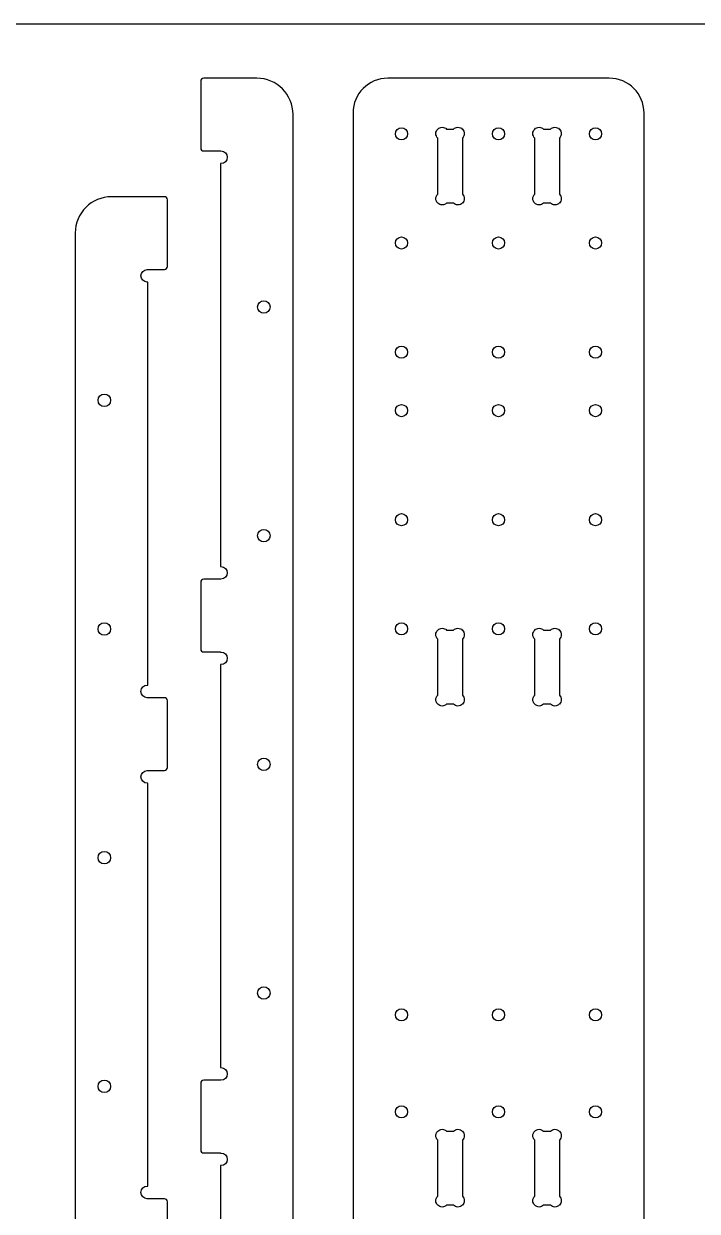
# Model space of a CAD drawing. Extents: x 0 to 4896, y 0 to 5028.
# Drawn here: x 3484 to 3837, y 4406 to 5028 of the extents above; entities that cross this region are included whole.
import ezdxf

# ---------------------------------------------------------------- set-up
doc = ezdxf.new("R2010")
doc.units = 0
doc.layers.add('Layer_1', color=7, linetype='CONTINUOUS')

msp = doc.modelspace()

# ---------------------------------------------------------------- linework, layer by layer
at = {"layer": 'Layer_1', "color": 1}
msp.add_lwpolyline([(2457.372163, 5027.708851), (4895.721448, 5027.708851), (4895.721448, 3808.559707), (2457.372163, 3808.559707), (2457.372163, 5027.708851)], dxfattribs=at)
at = {"layer": 'Layer_1', "color": 7}
for points in [[(3576.917493, 4997.601977), (3576.917493, 4962.676977)], [(3606.224436, 4999.189477), (3606.215687, 4999.189477), (3587.27152, 4999.189477), (3587.192131, 4999.189477), (3578.504993, 4999.189477), (3578.504993, 4999.189477)], [(3790.8149, 4999.176494), (3674.927372, 4999.176494), (3674.927372, 4999.176494)], [(3625.247964, 4192.748508), (3625.247964, 4980.166006)], [(3656.688761, 4980.946632), (3656.688761, 4137.948854)], [(3809.053511, 4137.948854), (3809.053511, 4980.946632)], [(3682.088761, 4973.185521), (3682.088761, 4973.185521)], [(3701.015458, 4972.533588), (3701.015458, 4972.550521), (3701.032956, 4972.550521)], [(3703.352456, 4973.494272), (3703.352456, 4973.494272)], [(3705.671984, 4972.550521), (3709.270317, 4972.550521)], [(3713.909345, 4972.550521), (3713.926842, 4972.550521), (3713.926842, 4972.533588)], [(3732.87115, 4973.185521), (3732.87115, 4973.185521)], [(3751.797819, 4972.533588), (3751.797819, 4972.550521), (3751.815317, 4972.550521)], [(3754.134845, 4973.494272), (3754.134845, 4973.494272)], [(3756.454345, 4972.550521), (3760.052678, 4972.550521)], [(3764.691706, 4972.550521), (3764.709204, 4972.550521), (3764.709204, 4972.533588)], [(3783.653511, 4973.185521), (3783.653511, 4973.185521)], [(3701.015458, 4938.411228), (3701.015458, 4949.594283), (3701.015458, 4956.676368), (3701.015458, 4960.883172), (3701.015458, 4967.859423)], [(3713.926842, 4967.859423), (3713.926842, 4960.883172), (3713.926842, 4956.676368), (3713.926842, 4949.594283), (3713.926842, 4938.411228)], [(3751.797819, 4938.411228), (3751.797819, 4949.594283), (3751.797819, 4956.676368), (3751.797819, 4960.883172), (3751.797819, 4967.859423)], [(3764.709204, 4967.859423), (3764.709204, 4960.883172), (3764.709204, 4956.676368), (3764.709204, 4949.594283), (3764.709204, 4938.411228)], [(3578.504993, 4961.089477), (3587.192131, 4961.089477), (3587.192131, 4961.054199), (3587.527298, 4961.054199)], [(3587.527298, 4954.448506), (3587.192131, 4954.448506), (3587.192131, 4743.372812), (3587.527298, 4743.372812)], [(3557.914426, 4937.100588), (3549.227288, 4937.100588), (3549.147898, 4937.100588), (3530.203732, 4937.100588), (3530.194983, 4937.100588)], [(3559.501926, 4900.588088), (3559.501926, 4935.513088)], [(3701.032956, 4933.719848), (3701.015458, 4933.719848), (3701.015458, 4933.736781)], [(3709.270317, 4933.719848), (3705.671984, 4933.719848)], [(3713.926842, 4933.736781), (3713.926842, 4933.719848), (3713.909345, 4933.719848)], [(3751.815317, 4933.719848), (3751.797819, 4933.719848), (3751.797819, 4933.736781)], [(3760.052678, 4933.719848), (3756.454345, 4933.719848)], [(3764.709204, 4933.736781), (3764.709204, 4933.719848), (3764.691706, 4933.719848)], [(3511.171455, 4918.077117), (3511.171455, 4130.659619)], [(3682.088761, 4916.035521), (3682.088761, 4916.035521)], [(3732.87115, 4916.035521), (3732.87115, 4916.035521)], [(3783.653511, 4916.035521), (3783.653511, 4916.035521)], [(3548.89212, 4898.96531), (3549.227288, 4898.96531), (3549.227288, 4899.000588), (3557.914426, 4899.000588)], [(3548.89212, 4681.283923), (3549.227288, 4681.283923), (3549.227288, 4892.359617), (3548.89212, 4892.359617)], [(3609.97277, 4882.62295), (3609.97277, 4882.62295)], [(3682.088761, 4858.885521), (3682.088761, 4858.885521)], [(3732.87115, 4858.885521), (3732.87115, 4858.885521)], [(3783.653511, 4858.885521), (3783.653511, 4858.885521)], [(3526.446648, 4827.157534), (3526.446648, 4827.157534)], [(3682.088761, 4828.229132), (3682.088761, 4828.229132)], [(3732.87115, 4828.229132), (3732.87115, 4828.229132)], [(3783.653511, 4828.229132), (3783.653511, 4828.229132)], [(3682.088761, 4771.079132), (3682.088761, 4771.079132)], [(3732.87115, 4771.079132), (3732.87115, 4771.079132)], [(3783.653511, 4771.079132), (3783.653511, 4771.079132)], [(3609.97277, 4762.837397), (3609.97277, 4762.837397)], [(3576.917493, 4735.144341), (3576.917493, 4700.219341)], [(3587.527298, 4736.767119), (3587.192131, 4736.767119), (3587.192131, 4736.731841), (3578.504993, 4736.731841)], [(3682.088761, 4713.929132), (3682.088761, 4713.929132)], [(3701.015458, 4710.075952), (3701.015458, 4710.092886), (3701.032956, 4710.092886)], [(3703.352456, 4711.036354), (3703.352456, 4711.036354)], [(3705.671984, 4710.092886), (3709.270317, 4710.092886)], [(3713.909345, 4710.092886), (3713.926842, 4710.092886), (3713.926842, 4710.075952)], [(3732.87115, 4713.929132), (3732.87115, 4713.929132)], [(3751.797819, 4710.075952), (3751.797819, 4710.092886), (3751.815317, 4710.092886)], [(3754.134845, 4711.036354), (3754.134845, 4711.036354)], [(3756.454345, 4710.092886), (3760.052678, 4710.092886)], [(3764.691706, 4710.092886), (3764.709204, 4710.092886), (3764.709204, 4710.075952)], [(3783.653511, 4713.929132), (3783.653511, 4713.929132)], [(3526.446648, 4707.36295), (3526.446648, 4707.36295)], [(3701.015458, 4675.95331), (3701.015458, 4687.136366), (3701.015458, 4694.21845), (3701.015458, 4698.425254), (3701.015458, 4705.401506)], [(3713.926842, 4705.401506), (3713.926842, 4698.425254), (3713.926842, 4694.21845), (3713.926842, 4687.136366), (3713.926842, 4675.95331)], [(3751.797819, 4675.95331), (3751.797819, 4687.136366), (3751.797819, 4694.21845), (3751.797819, 4698.425254), (3751.797819, 4705.401506)], [(3764.709204, 4705.401506), (3764.709204, 4698.425254), (3764.709204, 4694.21845), (3764.709204, 4687.136366), (3764.709204, 4675.95331)], [(3578.504993, 4698.631841), (3587.192131, 4698.631841), (3587.192131, 4698.596563), (3587.527298, 4698.596563)], [(3587.527298, 4691.999619), (3587.192131, 4691.999619), (3587.192131, 4480.923643), (3587.527298, 4480.923643)], [(3557.914426, 4674.642952), (3549.227288, 4674.642952), (3549.227288, 4674.67823), (3548.89212, 4674.67823)], [(3559.501926, 4638.130452), (3559.501926, 4673.055452)], [(3701.032956, 4671.262212), (3701.015458, 4671.262212), (3701.015458, 4671.279146)], [(3709.270317, 4671.262212), (3705.671984, 4671.262212)], [(3713.926842, 4671.279146), (3713.926842, 4671.262212), (3713.909345, 4671.262212)], [(3751.815317, 4671.262212), (3751.797819, 4671.262212), (3751.797819, 4671.279146)], [(3760.052678, 4671.262212), (3756.454345, 4671.262212)], [(3764.709204, 4671.279146), (3764.709204, 4671.262212), (3764.691706, 4671.262212)], [(3609.97277, 4643.042812), (3609.97277, 4643.042812)], [(3548.89212, 4636.507674), (3549.227288, 4636.507674), (3549.227288, 4636.542952), (3557.914426, 4636.542952)], [(3548.89212, 4418.826006), (3549.227288, 4418.826006), (3549.227288, 4629.901699), (3548.89212, 4629.901699)], [(3526.446648, 4587.577397), (3526.446648, 4587.577397)], [(3609.97277, 4523.248228), (3609.97277, 4523.248228)], [(3682.062317, 4511.752188), (3682.062317, 4511.752188)], [(3732.87115, 4511.752188), (3732.87115, 4511.752188)], [(3783.67115, 4511.752188), (3783.67115, 4511.752188)], [(3576.917493, 4472.695172), (3576.917493, 4437.770172)], [(3587.527298, 4474.31795), (3587.192131, 4474.31795), (3587.192131, 4474.282672), (3578.504993, 4474.282672)], [(3526.446648, 4467.782812), (3526.446648, 4467.782812)], [(3682.062317, 4460.952188), (3682.062317, 4460.952188)], [(3732.87115, 4460.952188), (3732.87115, 4460.952188)], [(3783.67115, 4460.952188), (3783.67115, 4460.952188)], [(3703.352456, 4448.578719), (3703.352456, 4448.578719)], [(3754.134845, 4448.578719), (3754.134845, 4448.578719)], [(3701.015458, 4447.618034), (3701.015458, 4447.634968), (3701.032956, 4447.634968)], [(3701.015458, 4413.495674), (3701.015458, 4424.67873), (3701.015458, 4431.760532), (3701.015458, 4435.967619), (3701.015458, 4442.943588)], [(3705.671984, 4447.634968), (3709.270317, 4447.634968)], [(3713.909345, 4447.634968), (3713.926842, 4447.634968), (3713.926842, 4447.618034)], [(3713.926842, 4442.943588), (3713.926842, 4435.967619), (3713.926842, 4431.760532), (3713.926842, 4424.67873), (3713.926842, 4413.495674)], [(3751.797819, 4447.618034), (3751.797819, 4447.634968), (3751.815317, 4447.634968)], [(3751.797819, 4413.495674), (3751.797819, 4424.67873), (3751.797819, 4431.760532), (3751.797819, 4435.967619), (3751.797819, 4442.943588)], [(3756.454345, 4447.634968), (3760.052678, 4447.634968)], [(3764.691706, 4447.634968), (3764.709204, 4447.634968), (3764.709204, 4447.618034)], [(3764.709204, 4442.943588), (3764.709204, 4435.967619), (3764.709204, 4431.760532), (3764.709204, 4424.67873), (3764.709204, 4413.495674)], [(3578.504993, 4436.182672), (3587.192131, 4436.182672), (3587.192131, 4436.147394), (3587.527298, 4436.147394)], [(3587.527298, 4429.541701), (3587.192131, 4429.541701), (3587.192131, 4218.466008), (3587.527298, 4218.466008)], [(3557.914426, 4412.193783), (3549.227288, 4412.193783), (3549.227288, 4412.229061), (3548.89212, 4412.229061)], [(3559.501926, 4375.681283), (3559.501926, 4410.606283)], [(3701.032956, 4408.804294), (3701.015458, 4408.804294), (3701.015458, 4408.821228)], [(3709.270317, 4408.804294), (3705.671984, 4408.804294)], [(3713.926842, 4408.821228), (3713.926842, 4408.804294), (3713.909345, 4408.804294)], [(3751.815317, 4408.804294), (3751.797819, 4408.804294), (3751.797819, 4408.821228)], [(3760.052678, 4408.804294), (3756.454345, 4408.804294)], [(3764.709204, 4408.821228), (3764.709204, 4408.804294), (3764.691706, 4408.804294)]]:
    msp.add_lwpolyline(points, dxfattribs=at)
for points in [[(3578.504993, 4999.189477), (3577.625475, 4999.189477), (3576.917464, 4998.481663), (3576.917493, 4997.601977)], [(3625.247964, 4980.166006), (3625.247907, 4990.704466), (3616.762868, 4999.189477), (3606.224436, 4999.189477)], [(3674.927372, 4999.176494), (3664.824494, 4999.176494), (3656.688761, 4991.049623), (3656.688761, 4980.946632)], [(3809.053511, 4980.946632), (3809.053511, 4991.049623), (3800.917778, 4999.176494), (3790.8149, 4999.176494)], [(3678.913761, 4970.010521), (3678.913761, 4971.763968), (3680.335258, 4973.185521), (3682.088761, 4973.185521)], [(3682.088761, 4973.185521), (3683.842264, 4973.185521), (3685.263761, 4971.763968), (3685.263761, 4970.010521)], [(3700.054153, 4970.196506), (3700.054124, 4971.111188), (3700.418614, 4971.93697), (3701.015458, 4972.533588)], [(3701.015458, 4967.859423), (3700.418614, 4968.456041), (3700.054124, 4969.281823), (3700.054153, 4970.196506)], [(3701.032956, 4972.550521), (3701.62836, 4973.137261), (3702.446748, 4973.494272), (3703.352456, 4973.494272)], [(3703.352456, 4973.494272), (3704.258248, 4973.494272), (3705.076579, 4973.137261), (3705.671984, 4972.550521)], [(3709.270317, 4972.550521), (3709.865721, 4973.137261), (3710.684109, 4973.494272), (3711.589845, 4973.494272)], [(3711.589845, 4973.494272), (3712.495298, 4973.494272), (3713.313969, 4973.136979), (3713.909345, 4972.550521)], [(3713.926842, 4972.533588), (3714.523686, 4971.93697), (3714.896981, 4971.111188), (3714.896981, 4970.196506)], [(3714.896981, 4970.196506), (3714.896981, 4969.281823), (3714.523686, 4968.456041), (3713.926842, 4967.859423)], [(3729.69615, 4970.010521), (3729.69615, 4971.763968), (3731.117647, 4973.185521), (3732.87115, 4973.185521)], [(3732.87115, 4973.185521), (3734.624653, 4973.185521), (3736.04615, 4971.763968), (3736.04615, 4970.010521)], [(3750.836486, 4970.196506), (3750.836514, 4971.111188), (3751.200976, 4971.93697), (3751.797819, 4972.533588)], [(3751.797819, 4967.859423), (3751.200976, 4968.456041), (3750.836486, 4969.281823), (3750.836486, 4970.196506)], [(3751.815317, 4972.550521), (3752.410721, 4973.137261), (3753.229137, 4973.494272), (3754.134845, 4973.494272)], [(3754.134845, 4973.494272), (3755.040552, 4973.494272), (3755.85894, 4973.137261), (3756.454345, 4972.550521)], [(3760.052678, 4972.550521), (3760.648082, 4973.137261), (3761.466442, 4973.494272), (3762.372178, 4973.494272)], [(3762.372178, 4973.494272), (3763.277716, 4973.494272), (3764.09633, 4973.136979), (3764.691706, 4972.550521)], [(3764.709204, 4972.533588), (3765.306047, 4971.93697), (3765.679342, 4971.111188), (3765.679342, 4970.196506)], [(3765.679342, 4970.196506), (3765.679342, 4969.281823), (3765.306047, 4968.456041), (3764.709204, 4967.859423)], [(3780.478511, 4970.010521), (3780.478511, 4971.763968), (3781.900008, 4973.185521), (3783.653511, 4973.185521)], [(3783.653511, 4973.185521), (3785.407014, 4973.185521), (3786.828511, 4971.763968), (3786.828511, 4970.010521)], [(3682.088761, 4966.835521), (3680.335258, 4966.835521), (3678.913761, 4968.257074), (3678.913761, 4970.010521)], [(3685.263761, 4970.010521), (3685.263761, 4968.257074), (3683.842264, 4966.835521), (3682.088761, 4966.835521)], [(3732.87115, 4966.835521), (3731.117647, 4966.835521), (3729.69615, 4968.257074), (3729.69615, 4970.010521)], [(3736.04615, 4970.010521), (3736.04615, 4968.257074), (3734.624653, 4966.835521), (3732.87115, 4966.835521)], [(3783.653511, 4966.835521), (3781.900008, 4966.835521), (3780.478511, 4968.257074), (3780.478511, 4970.010521)], [(3786.828511, 4970.010521), (3786.828511, 4968.257074), (3785.407014, 4966.835521), (3783.653511, 4966.835521)], [(3576.917493, 4962.676977), (3576.917493, 4961.797572), (3577.625504, 4961.089477), (3578.504993, 4961.089477)], [(3587.527298, 4961.054199), (3589.356606, 4961.054199), (3590.825742, 4959.585232), (3590.825742, 4957.755868)], [(3590.825742, 4957.755868), (3590.825742, 4955.926503), (3589.356578, 4954.448506), (3587.527298, 4954.448506)], [(3530.194983, 4937.100588), (3519.656551, 4937.100588), (3511.171455, 4928.615577), (3511.171455, 4918.077117)], [(3559.501926, 4935.513088), (3559.501926, 4936.392774), (3558.793915, 4937.100588), (3557.914426, 4937.100588)], [(3700.054153, 4936.074146), (3700.054096, 4936.988828), (3700.418614, 4937.814328), (3701.015458, 4938.411228)], [(3701.015458, 4933.736781), (3700.418614, 4934.333681), (3700.054153, 4935.159463), (3700.054153, 4936.074146)], [(3703.352456, 4932.767348), (3702.446748, 4932.767348), (3701.62836, 4933.13339), (3701.032956, 4933.719848)], [(3705.671984, 4933.719848), (3705.076579, 4933.13339), (3704.258191, 4932.767348), (3703.352456, 4932.767348)], [(3711.589845, 4932.767348), (3710.684053, 4932.767348), (3709.865721, 4933.13339), (3709.270317, 4933.719848)], [(3713.909345, 4933.719848), (3713.313969, 4933.133672), (3712.495327, 4932.767348), (3711.589845, 4932.767348)], [(3713.926842, 4938.411228), (3714.523686, 4937.814328), (3714.896981, 4936.988828), (3714.896981, 4936.074146)], [(3714.896981, 4936.074146), (3714.896981, 4935.159463), (3714.523686, 4934.333681), (3713.926842, 4933.736781)], [(3750.836486, 4936.074146), (3750.836457, 4936.988828), (3751.200976, 4937.814328), (3751.797819, 4938.411228)], [(3751.797819, 4933.736781), (3751.200976, 4934.333681), (3750.836514, 4935.159463), (3750.836486, 4936.074146)], [(3754.134845, 4932.767348), (3753.229109, 4932.767348), (3752.410721, 4933.13339), (3751.815317, 4933.719848)], [(3756.454345, 4933.719848), (3755.85894, 4933.13339), (3755.040581, 4932.767348), (3754.134845, 4932.767348)], [(3762.372178, 4932.767348), (3761.46647, 4932.767348), (3760.648082, 4933.13339), (3760.052678, 4933.719848)], [(3764.691706, 4933.719848), (3764.09633, 4933.133672), (3763.277688, 4932.767348), (3762.372178, 4932.767348)], [(3764.709204, 4938.411228), (3765.306047, 4937.814328), (3765.679342, 4936.988828), (3765.679342, 4936.074146)], [(3765.679342, 4936.074146), (3765.679342, 4935.159463), (3765.306047, 4934.333681), (3764.709204, 4933.736781)], [(3678.913761, 4912.860521), (3678.913761, 4914.613968), (3680.335258, 4916.035521), (3682.088761, 4916.035521)], [(3682.088761, 4916.035521), (3683.842264, 4916.035521), (3685.263761, 4914.613968), (3685.263761, 4912.860521)], [(3729.69615, 4912.860521), (3729.69615, 4914.613968), (3731.117647, 4916.035521), (3732.87115, 4916.035521)], [(3732.87115, 4916.035521), (3734.624653, 4916.035521), (3736.04615, 4914.613968), (3736.04615, 4912.860521)], [(3780.478511, 4912.860521), (3780.478511, 4914.613968), (3781.900008, 4916.035521), (3783.653511, 4916.035521)], [(3783.653511, 4916.035521), (3785.407014, 4916.035521), (3786.828511, 4914.613968), (3786.828511, 4912.860521)], [(3682.088761, 4909.685521), (3680.335258, 4909.685521), (3678.913761, 4911.107074), (3678.913761, 4912.860521)], [(3685.263761, 4912.860521), (3685.263761, 4911.107074), (3683.842264, 4909.685521), (3682.088761, 4909.685521)], [(3732.87115, 4909.685521), (3731.117647, 4909.685521), (3729.69615, 4911.107074), (3729.69615, 4912.860521)], [(3736.04615, 4912.860521), (3736.04615, 4911.107074), (3734.624653, 4909.685521), (3732.87115, 4909.685521)], [(3783.653511, 4909.685521), (3781.900008, 4909.685521), (3780.478511, 4911.107074), (3780.478511, 4912.860521)], [(3786.828511, 4912.860521), (3786.828511, 4911.107074), (3785.407014, 4909.685521), (3783.653511, 4909.685521)], [(3545.593676, 4895.666979), (3545.593676, 4897.496343), (3547.062841, 4898.96531), (3548.89212, 4898.96531)], [(3548.89212, 4892.359617), (3547.062812, 4892.359617), (3545.593676, 4893.837614), (3545.593676, 4895.666979)], [(3557.914426, 4899.000588), (3558.793944, 4899.000588), (3559.501954, 4899.708683), (3559.501926, 4900.588088)], [(3606.691937, 4879.333368), (3606.691937, 4881.147492), (3608.158646, 4882.62295), (3609.97277, 4882.62295)], [(3609.97277, 4876.052534), (3608.158646, 4876.052534), (3606.691937, 4877.519243), (3606.691937, 4879.333368)], [(3609.97277, 4882.62295), (3611.786923, 4882.62295), (3613.253604, 4881.147492), (3613.253604, 4879.333368)], [(3613.253604, 4879.333368), (3613.253604, 4877.519243), (3611.786923, 4876.052534), (3609.97277, 4876.052534)], [(3678.913761, 4855.710521), (3678.913761, 4857.463968), (3680.335258, 4858.885521), (3682.088761, 4858.885521)], [(3682.088761, 4858.885521), (3683.842264, 4858.885521), (3685.263761, 4857.463968), (3685.263761, 4855.710521)], [(3729.69615, 4855.710521), (3729.69615, 4857.463968), (3731.117647, 4858.885521), (3732.87115, 4858.885521)], [(3732.87115, 4858.885521), (3734.624653, 4858.885521), (3736.04615, 4857.463968), (3736.04615, 4855.710521)], [(3780.478511, 4855.710521), (3780.478511, 4857.463968), (3781.900008, 4858.885521), (3783.653511, 4858.885521)], [(3783.653511, 4858.885521), (3785.407014, 4858.885521), (3786.828511, 4857.463968), (3786.828511, 4855.710521)], [(3682.088761, 4852.535521), (3680.335258, 4852.535521), (3678.913761, 4853.957074), (3678.913761, 4855.710521)], [(3685.263761, 4855.710521), (3685.263761, 4853.957074), (3683.842264, 4852.535521), (3682.088761, 4852.535521)], [(3732.87115, 4852.535521), (3731.117647, 4852.535521), (3729.69615, 4853.957074), (3729.69615, 4855.710521)], [(3736.04615, 4855.710521), (3736.04615, 4853.957074), (3734.624653, 4852.535521), (3732.87115, 4852.535521)], [(3783.653511, 4852.535521), (3781.900008, 4852.535521), (3780.478511, 4853.957074), (3780.478511, 4855.710521)], [(3786.828511, 4855.710521), (3786.828511, 4853.957074), (3785.407014, 4852.535521), (3783.653511, 4852.535521)], [(3523.165815, 4830.447117), (3523.165815, 4832.261241), (3524.632496, 4833.72795), (3526.446648, 4833.72795)], [(3526.446648, 4833.72795), (3528.260773, 4833.72795), (3529.727482, 4832.261241), (3529.727482, 4830.447117)], [(3526.446648, 4827.157534), (3524.632496, 4827.157534), (3523.165815, 4828.632992), (3523.165815, 4830.447117)], [(3529.727482, 4830.447117), (3529.727482, 4828.632992), (3528.260773, 4827.157534), (3526.446648, 4827.157534)], [(3678.913761, 4825.054132), (3678.913761, 4826.807579), (3680.335258, 4828.229132), (3682.088761, 4828.229132)], [(3682.088761, 4828.229132), (3683.842264, 4828.229132), (3685.263761, 4826.807579), (3685.263761, 4825.054132)], [(3729.69615, 4825.054132), (3729.69615, 4826.807579), (3731.117647, 4828.229132), (3732.87115, 4828.229132)], [(3732.87115, 4828.229132), (3734.624653, 4828.229132), (3736.04615, 4826.807579), (3736.04615, 4825.054132)], [(3780.478511, 4825.054132), (3780.478511, 4826.807579), (3781.900008, 4828.229132), (3783.653511, 4828.229132)], [(3783.653511, 4828.229132), (3785.407014, 4828.229132), (3786.828511, 4826.807579), (3786.828511, 4825.054132)], [(3682.088761, 4821.879132), (3680.335258, 4821.879132), (3678.913761, 4823.300686), (3678.913761, 4825.054132)], [(3685.263761, 4825.054132), (3685.263761, 4823.300686), (3683.842264, 4821.879132), (3682.088761, 4821.879132)], [(3732.87115, 4821.879132), (3731.117647, 4821.879132), (3729.69615, 4823.300686), (3729.69615, 4825.054132)], [(3736.04615, 4825.054132), (3736.04615, 4823.300686), (3734.624653, 4821.879132), (3732.87115, 4821.879132)], [(3783.653511, 4821.879132), (3781.900008, 4821.879132), (3780.478511, 4823.300686), (3780.478511, 4825.054132)], [(3786.828511, 4825.054132), (3786.828511, 4823.300686), (3785.407014, 4821.879132), (3783.653511, 4821.879132)], [(3678.913761, 4767.904132), (3678.913761, 4769.657579), (3680.335258, 4771.079132), (3682.088761, 4771.079132)], [(3682.088761, 4764.729132), (3680.335258, 4764.729132), (3678.913761, 4766.150686), (3678.913761, 4767.904132)], [(3682.088761, 4771.079132), (3683.842264, 4771.079132), (3685.263761, 4769.657579), (3685.263761, 4767.904132)], [(3685.263761, 4767.904132), (3685.263761, 4766.150686), (3683.842264, 4764.729132), (3682.088761, 4764.729132)], [(3729.69615, 4767.904132), (3729.69615, 4769.657579), (3731.117647, 4771.079132), (3732.87115, 4771.079132)], [(3732.87115, 4764.729132), (3731.117647, 4764.729132), (3729.69615, 4766.150686), (3729.69615, 4767.904132)], [(3732.87115, 4771.079132), (3734.624653, 4771.079132), (3736.04615, 4769.657579), (3736.04615, 4767.904132)], [(3736.04615, 4767.904132), (3736.04615, 4766.150686), (3734.624653, 4764.729132), (3732.87115, 4764.729132)], [(3780.478511, 4767.904132), (3780.478511, 4769.657579), (3781.900008, 4771.079132), (3783.653511, 4771.079132)], [(3783.653511, 4764.729132), (3781.900008, 4764.729132), (3780.478511, 4766.150686), (3780.478511, 4767.904132)], [(3783.653511, 4771.079132), (3785.407014, 4771.079132), (3786.828511, 4769.657579), (3786.828511, 4767.904132)], [(3786.828511, 4767.904132), (3786.828511, 4766.150686), (3785.407014, 4764.729132), (3783.653511, 4764.729132)], [(3606.691937, 4759.547532), (3606.691937, 4761.361657), (3608.158646, 4762.837397), (3609.97277, 4762.837397)], [(3609.97277, 4756.266699), (3608.158646, 4756.266699), (3606.691937, 4757.733408), (3606.691937, 4759.547532)], [(3609.97277, 4762.837397), (3611.786923, 4762.837397), (3613.253604, 4761.361657), (3613.253604, 4759.547532)], [(3613.253604, 4759.547532), (3613.253604, 4757.733408), (3611.786923, 4756.266699), (3609.97277, 4756.266699)], [(3587.527298, 4743.372812), (3589.356606, 4743.372812), (3590.825742, 4741.903563), (3590.825742, 4740.074199)], [(3590.825742, 4740.074199), (3590.825742, 4738.245117), (3589.356578, 4736.767119), (3587.527298, 4736.767119)], [(3578.504993, 4736.731841), (3577.625475, 4736.731841), (3576.917464, 4736.023746), (3576.917493, 4735.144341)], [(3523.165815, 4710.652532), (3523.165815, 4712.466657), (3524.632496, 4713.933366), (3526.446648, 4713.933366)], [(3526.446648, 4707.36295), (3524.632496, 4707.36295), (3523.165815, 4708.838408), (3523.165815, 4710.652532)], [(3526.446648, 4713.933366), (3528.260773, 4713.933366), (3529.727482, 4712.466657), (3529.727482, 4710.652532)], [(3529.727482, 4710.652532), (3529.727482, 4708.838408), (3528.260773, 4707.36295), (3526.446648, 4707.36295)], [(3678.913761, 4710.754132), (3678.913761, 4712.507579), (3680.335258, 4713.929132), (3682.088761, 4713.929132)], [(3682.088761, 4707.579132), (3680.335258, 4707.579132), (3678.913761, 4709.000686), (3678.913761, 4710.754132)], [(3682.088761, 4713.929132), (3683.842264, 4713.929132), (3685.263761, 4712.507579), (3685.263761, 4710.754132)], [(3685.263761, 4710.754132), (3685.263761, 4709.000686), (3683.842264, 4707.579132), (3682.088761, 4707.579132)], [(3700.054153, 4707.738588), (3700.054124, 4708.65327), (3700.418614, 4709.479052), (3701.015458, 4710.075952)], [(3701.032956, 4710.092886), (3701.62836, 4710.679343), (3702.446748, 4711.036354), (3703.352456, 4711.036354)], [(3703.352456, 4711.036354), (3704.258248, 4711.036354), (3705.076579, 4710.679343), (3705.671984, 4710.092886)], [(3709.270317, 4710.092886), (3709.865721, 4710.679343), (3710.684109, 4711.036354), (3711.589845, 4711.036354)], [(3711.589845, 4711.036354), (3712.495298, 4711.036354), (3713.313969, 4710.679061), (3713.909345, 4710.092886)], [(3713.926842, 4710.075952), (3714.523686, 4709.479052), (3714.896981, 4708.65327), (3714.896981, 4707.738588)], [(3729.69615, 4710.754132), (3729.69615, 4712.507579), (3731.117647, 4713.929132), (3732.87115, 4713.929132)], [(3732.87115, 4707.579132), (3731.117647, 4707.579132), (3729.69615, 4709.000686), (3729.69615, 4710.754132)], [(3732.87115, 4713.929132), (3734.624653, 4713.929132), (3736.04615, 4712.507579), (3736.04615, 4710.754132)], [(3736.04615, 4710.754132), (3736.04615, 4709.000686), (3734.624653, 4707.579132), (3732.87115, 4707.579132)], [(3750.836486, 4707.738588), (3750.836514, 4708.65327), (3751.200976, 4709.479052), (3751.797819, 4710.075952)], [(3751.815317, 4710.092886), (3752.410721, 4710.679343), (3753.229137, 4711.036354), (3754.134845, 4711.036354)], [(3754.134845, 4711.036354), (3755.040552, 4711.036354), (3755.85894, 4710.679343), (3756.454345, 4710.092886)], [(3760.052678, 4710.092886), (3760.648082, 4710.679343), (3761.466442, 4711.036354), (3762.372178, 4711.036354)], [(3762.372178, 4711.036354), (3763.277716, 4711.036354), (3764.09633, 4710.679061), (3764.691706, 4710.092886)], [(3764.709204, 4710.075952), (3765.306047, 4709.479052), (3765.679342, 4708.65327), (3765.679342, 4707.738588)], [(3780.478511, 4710.754132), (3780.478511, 4712.507579), (3781.900008, 4713.929132), (3783.653511, 4713.929132)], [(3783.653511, 4707.579132), (3781.900008, 4707.579132), (3780.478511, 4709.000686), (3780.478511, 4710.754132)], [(3783.653511, 4713.929132), (3785.407014, 4713.929132), (3786.828511, 4712.507579), (3786.828511, 4710.754132)], [(3786.828511, 4710.754132), (3786.828511, 4709.000686), (3785.407014, 4707.579132), (3783.653511, 4707.579132)], [(3701.015458, 4705.401506), (3700.418614, 4705.998406), (3700.054124, 4706.823906), (3700.054153, 4707.738588)], [(3714.896981, 4707.738588), (3714.896981, 4706.823906), (3714.523686, 4705.998406), (3713.926842, 4705.401506)], [(3751.797819, 4705.401506), (3751.200976, 4705.998406), (3750.836486, 4706.823906), (3750.836486, 4707.738588)], [(3765.679342, 4707.738588), (3765.679342, 4706.823906), (3765.306047, 4705.998406), (3764.709204, 4705.401506)], [(3576.917493, 4700.219341), (3576.917493, 4699.339937), (3577.625504, 4698.631841), (3578.504993, 4698.631841)], [(3587.527298, 4698.596563), (3589.356606, 4698.596563), (3590.825742, 4697.127314), (3590.825742, 4695.29795)], [(3590.825742, 4695.29795), (3590.825742, 4693.468586), (3589.356578, 4691.999619), (3587.527298, 4691.999619)], [(3545.593676, 4677.98531), (3545.593676, 4679.814674), (3547.062841, 4681.283923), (3548.89212, 4681.283923)], [(3548.89212, 4674.67823), (3547.062812, 4674.67823), (3545.593676, 4676.156228), (3545.593676, 4677.98531)], [(3559.501926, 4673.055452), (3559.501926, 4673.934857), (3558.793915, 4674.642952), (3557.914426, 4674.642952)], [(3700.054153, 4673.616228), (3700.054096, 4674.53091), (3700.418614, 4675.356692), (3701.015458, 4675.95331)], [(3701.015458, 4671.279146), (3700.418614, 4671.876046), (3700.054153, 4672.701546), (3700.054153, 4673.616228)], [(3713.926842, 4675.95331), (3714.523686, 4675.356692), (3714.896981, 4674.53091), (3714.896981, 4673.616228)], [(3714.896981, 4673.616228), (3714.896981, 4672.701546), (3714.523686, 4671.876046), (3713.926842, 4671.279146)], [(3750.836486, 4673.616228), (3750.836457, 4674.53091), (3751.200976, 4675.356692), (3751.797819, 4675.95331)], [(3751.797819, 4671.279146), (3751.200976, 4671.876046), (3750.836514, 4672.701546), (3750.836486, 4673.616228)], [(3764.709204, 4675.95331), (3765.306047, 4675.356692), (3765.679342, 4674.53091), (3765.679342, 4673.616228)], [(3765.679342, 4673.616228), (3765.679342, 4672.701546), (3765.306047, 4671.876046), (3764.709204, 4671.279146)], [(3703.352456, 4670.309712), (3702.446748, 4670.309712), (3701.62836, 4670.675472), (3701.032956, 4671.262212)], [(3705.671984, 4671.262212), (3705.076579, 4670.675472), (3704.258191, 4670.309712), (3703.352456, 4670.309712)], [(3711.589845, 4670.309712), (3710.684053, 4670.309712), (3709.865721, 4670.675472), (3709.270317, 4671.262212)], [(3713.909345, 4671.262212), (3713.313969, 4670.675754), (3712.495327, 4670.309712), (3711.589845, 4670.309712)], [(3754.134845, 4670.309712), (3753.229109, 4670.309712), (3752.410721, 4670.675472), (3751.815317, 4671.262212)], [(3756.454345, 4671.262212), (3755.85894, 4670.675472), (3755.040581, 4670.309712), (3754.134845, 4670.309712)], [(3762.372178, 4670.309712), (3761.46647, 4670.309712), (3760.648082, 4670.675472), (3760.052678, 4671.262212)], [(3764.691706, 4671.262212), (3764.09633, 4670.675754), (3763.277688, 4670.309712), (3762.372178, 4670.309712)], [(3606.691937, 4639.75323), (3606.691937, 4641.567354), (3608.158646, 4643.042812), (3609.97277, 4643.042812)], [(3609.97277, 4643.042812), (3611.786923, 4643.042812), (3613.253604, 4641.567354), (3613.253604, 4639.75323)], [(3545.593676, 4633.209061), (3545.593676, 4635.038426), (3547.062841, 4636.507674), (3548.89212, 4636.507674)], [(3557.914426, 4636.542952), (3558.793944, 4636.542952), (3559.501954, 4637.250766), (3559.501926, 4638.130452)], [(3609.97277, 4636.472397), (3608.158646, 4636.472397), (3606.691937, 4637.939106), (3606.691937, 4639.75323)], [(3613.253604, 4639.75323), (3613.253604, 4637.939106), (3611.786923, 4636.472397), (3609.97277, 4636.472397)], [(3548.89212, 4629.901699), (3547.062812, 4629.901699), (3545.593676, 4631.379697), (3545.593676, 4633.209061)], [(3523.165815, 4590.866979), (3523.165815, 4592.681103), (3524.632496, 4594.147812), (3526.446648, 4594.147812)], [(3526.446648, 4587.577397), (3524.632496, 4587.577397), (3523.165815, 4589.052854), (3523.165815, 4590.866979)], [(3526.446648, 4594.147812), (3528.260773, 4594.147812), (3529.727482, 4592.681103), (3529.727482, 4590.866979)], [(3529.727482, 4590.866979), (3529.727482, 4589.052854), (3528.260773, 4587.577397), (3526.446648, 4587.577397)], [(3606.691937, 4519.958646), (3606.691937, 4521.77277), (3608.158646, 4523.248228), (3609.97277, 4523.248228)], [(3609.97277, 4523.248228), (3611.786923, 4523.248228), (3613.253604, 4521.77277), (3613.253604, 4519.958646)], [(3609.97277, 4516.677812), (3608.158646, 4516.677812), (3606.691937, 4518.144521), (3606.691937, 4519.958646)], [(3613.253604, 4519.958646), (3613.253604, 4518.144521), (3611.786923, 4516.677812), (3609.97277, 4516.677812)], [(3678.887317, 4508.577188), (3678.887317, 4510.330634), (3680.308785, 4511.752188), (3682.062317, 4511.752188)], [(3682.062317, 4511.752188), (3683.81582, 4511.752188), (3685.237288, 4510.330634), (3685.237317, 4508.577188)], [(3729.69615, 4508.577188), (3729.69615, 4510.330634), (3731.117647, 4511.752188), (3732.87115, 4511.752188)], [(3732.87115, 4511.752188), (3734.624653, 4511.752188), (3736.04615, 4510.330634), (3736.04615, 4508.577188)], [(3780.49615, 4508.577188), (3780.49615, 4510.330634), (3781.917647, 4511.752188), (3783.67115, 4511.752188)], [(3783.67115, 4511.752188), (3785.424653, 4511.752188), (3786.84615, 4510.330634), (3786.84615, 4508.577188)], [(3682.062317, 4505.402188), (3680.308785, 4505.402188), (3678.887288, 4506.823741), (3678.887317, 4508.577188)], [(3685.237317, 4508.577188), (3685.237317, 4506.823741), (3683.81582, 4505.402188), (3682.062317, 4505.402188)], [(3732.87115, 4505.402188), (3731.117647, 4505.402188), (3729.69615, 4506.823741), (3729.69615, 4508.577188)], [(3736.04615, 4508.577188), (3736.04615, 4506.823741), (3734.624653, 4505.402188), (3732.87115, 4505.402188)], [(3783.67115, 4505.402188), (3781.917647, 4505.402188), (3780.49615, 4506.823741), (3780.49615, 4508.577188)], [(3786.84615, 4508.577188), (3786.84615, 4506.823741), (3785.424653, 4505.402188), (3783.67115, 4505.402188)], [(3587.527298, 4480.923643), (3589.356606, 4480.923643), (3590.825742, 4479.445646), (3590.825742, 4477.616563)], [(3523.165815, 4471.072394), (3523.165815, 4472.886519), (3524.632496, 4474.353228), (3526.446648, 4474.353228)], [(3526.446648, 4474.353228), (3528.260773, 4474.353228), (3529.727482, 4472.886519), (3529.727482, 4471.072394)], [(3578.504993, 4474.282672), (3577.625475, 4474.282672), (3576.917464, 4473.574577), (3576.917493, 4472.695172)], [(3590.825742, 4477.616563), (3590.825742, 4475.787199), (3589.356578, 4474.31795), (3587.527298, 4474.31795)], [(3526.446648, 4467.782812), (3524.632496, 4467.782812), (3523.165815, 4469.25827), (3523.165815, 4471.072394)], [(3529.727482, 4471.072394), (3529.727482, 4469.25827), (3528.260773, 4467.782812), (3526.446648, 4467.782812)], [(3678.887317, 4457.777188), (3678.887317, 4459.530634), (3680.308785, 4460.952188), (3682.062317, 4460.952188)], [(3682.062317, 4460.952188), (3683.81582, 4460.952188), (3685.237288, 4459.530634), (3685.237317, 4457.777188)], [(3729.69615, 4457.777188), (3729.69615, 4459.530634), (3731.117647, 4460.952188), (3732.87115, 4460.952188)], [(3732.87115, 4460.952188), (3734.624653, 4460.952188), (3736.04615, 4459.530634), (3736.04615, 4457.777188)], [(3780.49615, 4457.777188), (3780.49615, 4459.530634), (3781.917647, 4460.952188), (3783.67115, 4460.952188)], [(3783.67115, 4460.952188), (3785.424653, 4460.952188), (3786.84615, 4459.530634), (3786.84615, 4457.777188)], [(3682.062317, 4454.602188), (3680.308785, 4454.602188), (3678.887288, 4456.023741), (3678.887317, 4457.777188)], [(3685.237317, 4457.777188), (3685.237317, 4456.023741), (3683.81582, 4454.602188), (3682.062317, 4454.602188)], [(3732.87115, 4454.602188), (3731.117647, 4454.602188), (3729.69615, 4456.023741), (3729.69615, 4457.777188)], [(3736.04615, 4457.777188), (3736.04615, 4456.023741), (3734.624653, 4454.602188), (3732.87115, 4454.602188)], [(3783.67115, 4454.602188), (3781.917647, 4454.602188), (3780.49615, 4456.023741), (3780.49615, 4457.777188)], [(3786.84615, 4457.777188), (3786.84615, 4456.023741), (3785.424653, 4454.602188), (3783.67115, 4454.602188)], [(3701.032956, 4447.634968), (3701.62836, 4448.221426), (3702.446748, 4448.578719), (3703.352456, 4448.578719)], [(3703.352456, 4448.578719), (3704.258248, 4448.578719), (3705.076579, 4448.221426), (3705.671984, 4447.634968)], [(3709.270317, 4447.634968), (3709.865721, 4448.221426), (3710.684109, 4448.578719), (3711.589845, 4448.578719)], [(3711.589845, 4448.578719), (3712.495298, 4448.578719), (3713.313969, 4448.221143), (3713.909345, 4447.634968)], [(3751.815317, 4447.634968), (3752.410721, 4448.221426), (3753.229137, 4448.578719), (3754.134845, 4448.578719)], [(3754.134845, 4448.578719), (3755.040552, 4448.578719), (3755.85894, 4448.221426), (3756.454345, 4447.634968)], [(3760.052678, 4447.634968), (3760.648082, 4448.221426), (3761.466442, 4448.578719), (3762.372178, 4448.578719)], [(3762.372178, 4448.578719), (3763.277716, 4448.578719), (3764.09633, 4448.221143), (3764.691706, 4447.634968)], [(3700.054153, 4445.280952), (3700.054124, 4446.195352), (3700.418614, 4447.021134), (3701.015458, 4447.618034)], [(3701.015458, 4442.943588), (3700.418614, 4443.540488), (3700.054124, 4444.36627), (3700.054153, 4445.280952)], [(3713.926842, 4447.618034), (3714.523686, 4447.021134), (3714.896981, 4446.195352), (3714.896981, 4445.280952)], [(3714.896981, 4445.280952), (3714.896981, 4444.36627), (3714.523686, 4443.540488), (3713.926842, 4442.943588)], [(3750.836486, 4445.280952), (3750.836514, 4446.195352), (3751.200976, 4447.021134), (3751.797819, 4447.618034)], [(3751.797819, 4442.943588), (3751.200976, 4443.540488), (3750.836486, 4444.36627), (3750.836486, 4445.280952)], [(3764.709204, 4447.618034), (3765.306047, 4447.021134), (3765.679342, 4446.195352), (3765.679342, 4445.280952)], [(3765.679342, 4445.280952), (3765.679342, 4444.36627), (3765.306047, 4443.540488), (3764.709204, 4442.943588)], [(3576.917493, 4437.770172), (3576.917493, 4436.890768), (3577.625504, 4436.182672), (3578.504993, 4436.182672)], [(3587.527298, 4436.147394), (3589.356606, 4436.147394), (3590.825742, 4434.669397), (3590.825742, 4432.840032)], [(3590.825742, 4432.840032), (3590.825742, 4431.01095), (3589.356578, 4429.541701), (3587.527298, 4429.541701)], [(3545.593676, 4415.527674), (3545.593676, 4417.356757), (3547.062841, 4418.826006), (3548.89212, 4418.826006)], [(3548.89212, 4412.229061), (3547.062812, 4412.229061), (3545.593676, 4413.69831), (3545.593676, 4415.527674)], [(3559.501926, 4410.606283), (3559.501926, 4411.485688), (3558.793915, 4412.193783), (3557.914426, 4412.193783)], [(3700.054153, 4411.15831), (3700.054096, 4412.072992), (3700.418614, 4412.898774), (3701.015458, 4413.495674)], [(3701.015458, 4408.821228), (3700.418614, 4409.418128), (3700.054153, 4410.243628), (3700.054153, 4411.15831)], [(3713.926842, 4413.495674), (3714.523686, 4412.898774), (3714.896981, 4412.072992), (3714.896981, 4411.15831)], [(3714.896981, 4411.15831), (3714.896981, 4410.243628), (3714.523686, 4409.418128), (3713.926842, 4408.821228)], [(3750.836486, 4411.15831), (3750.836457, 4412.072992), (3751.200976, 4412.898774), (3751.797819, 4413.495674)], [(3751.797819, 4408.821228), (3751.200976, 4409.418128), (3750.836514, 4410.243628), (3750.836486, 4411.15831)], [(3764.709204, 4413.495674), (3765.306047, 4412.898774), (3765.679342, 4412.072992), (3765.679342, 4411.15831)], [(3765.679342, 4411.15831), (3765.679342, 4410.243628), (3765.306047, 4409.418128), (3764.709204, 4408.821228)], [(3703.352456, 4407.851794), (3702.446748, 4407.851794), (3701.62836, 4408.217837), (3701.032956, 4408.804294)], [(3705.671984, 4408.804294), (3705.076579, 4408.217837), (3704.258191, 4407.851794), (3703.352456, 4407.851794)], [(3711.589845, 4407.851794), (3710.684053, 4407.851794), (3709.865721, 4408.217837), (3709.270317, 4408.804294)], [(3713.909345, 4408.804294), (3713.313969, 4408.218119), (3712.495327, 4407.851794), (3711.589845, 4407.851794)], [(3754.134845, 4407.851794), (3753.229109, 4407.851794), (3752.410721, 4408.217837), (3751.815317, 4408.804294)], [(3756.454345, 4408.804294), (3755.85894, 4408.217837), (3755.040581, 4407.851794), (3754.134845, 4407.851794)], [(3762.372178, 4407.851794), (3761.46647, 4407.851794), (3760.648082, 4408.217837), (3760.052678, 4408.804294)], [(3764.691706, 4408.804294), (3764.09633, 4408.218119), (3763.277688, 4407.851794), (3762.372178, 4407.851794)]]:
    msp.add_open_spline(points, degree=3, dxfattribs=at)

doc.saveas('drawing.dxf')
